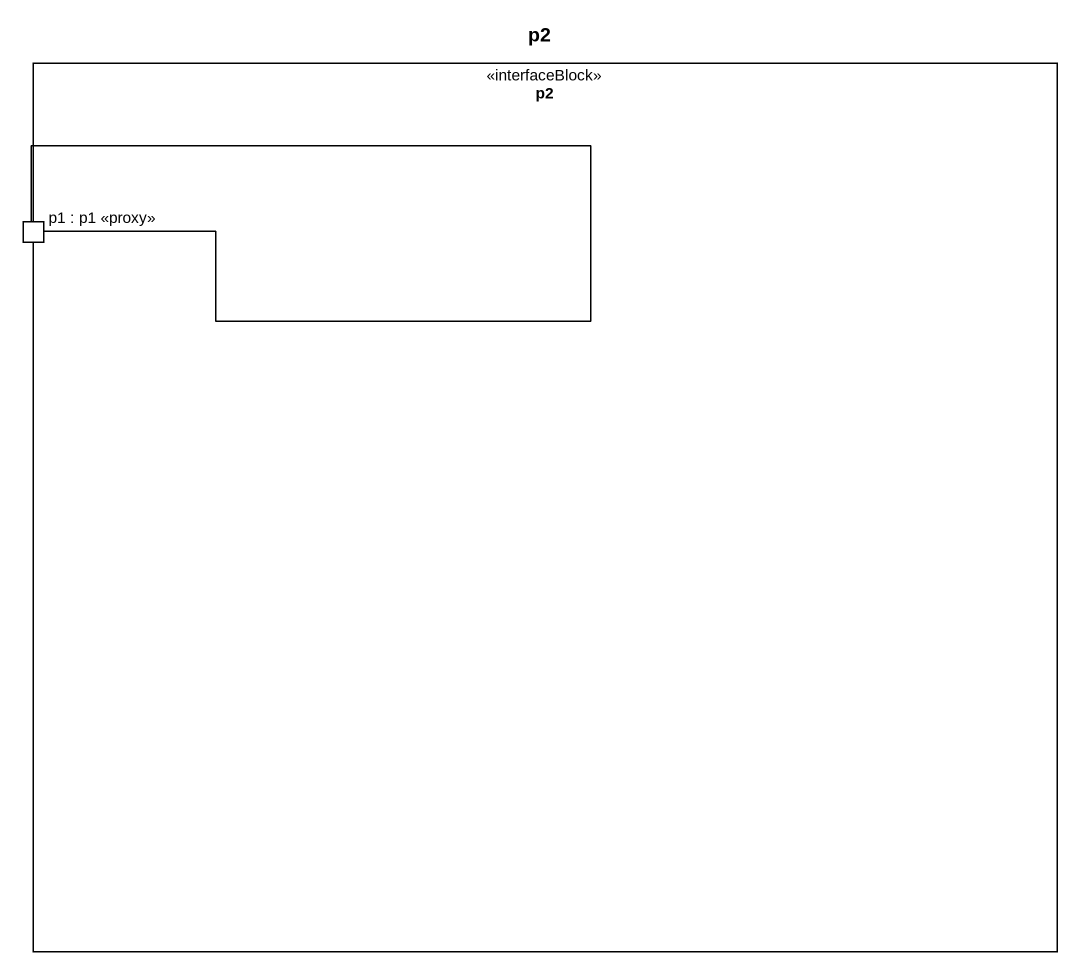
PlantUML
@startuml
title p2
rectangle p2 <<interfaceBlock>> {
  port "p1 : p1 <<proxy>>" as p1_p1_proxy
}
p1_p1_proxy -- p1_p1_proxy
@enduml
